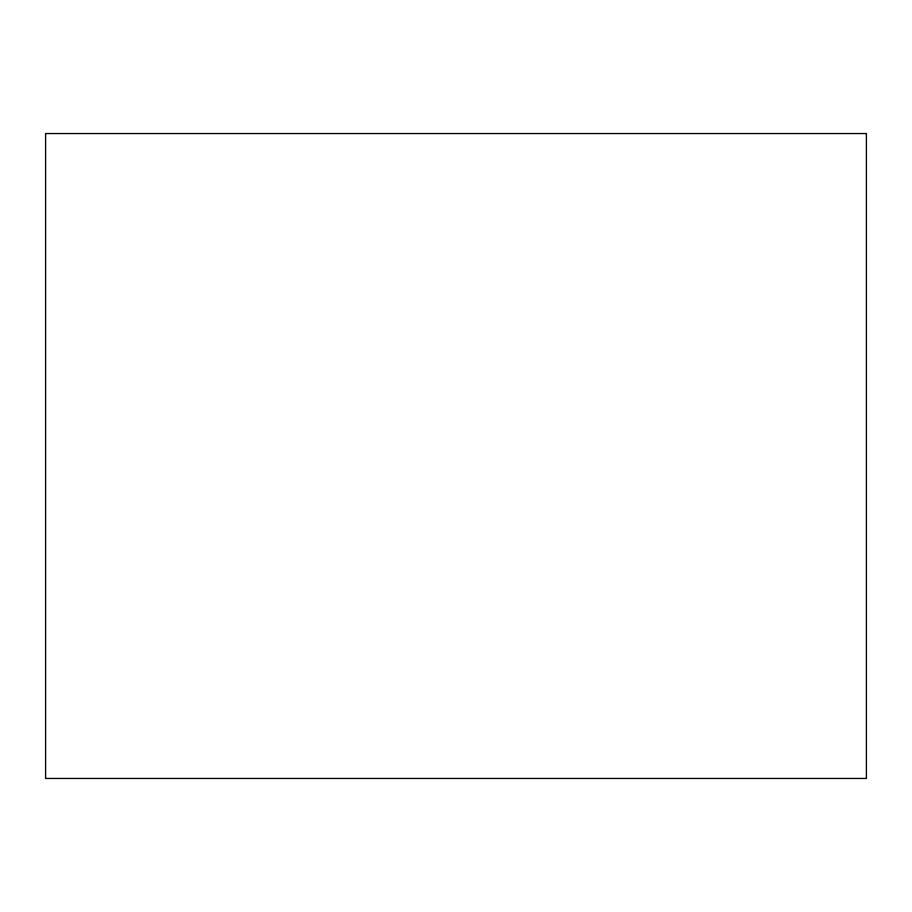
<?xml version="1.0" encoding="UTF-8"?>
<svg xmlns="http://www.w3.org/2000/svg" width="912" height="912" viewBox="0 0 912 912"><rect width="100%" height="100%" fill="white"/><g stroke="black" fill="none" stroke-linecap="round" stroke-linejoin="round"><path stroke-width="1.37" d="M866.4 133.54L45.6 133.54L45.6 778.46L866.4 778.46L866.4 133.54"/></g></svg>
